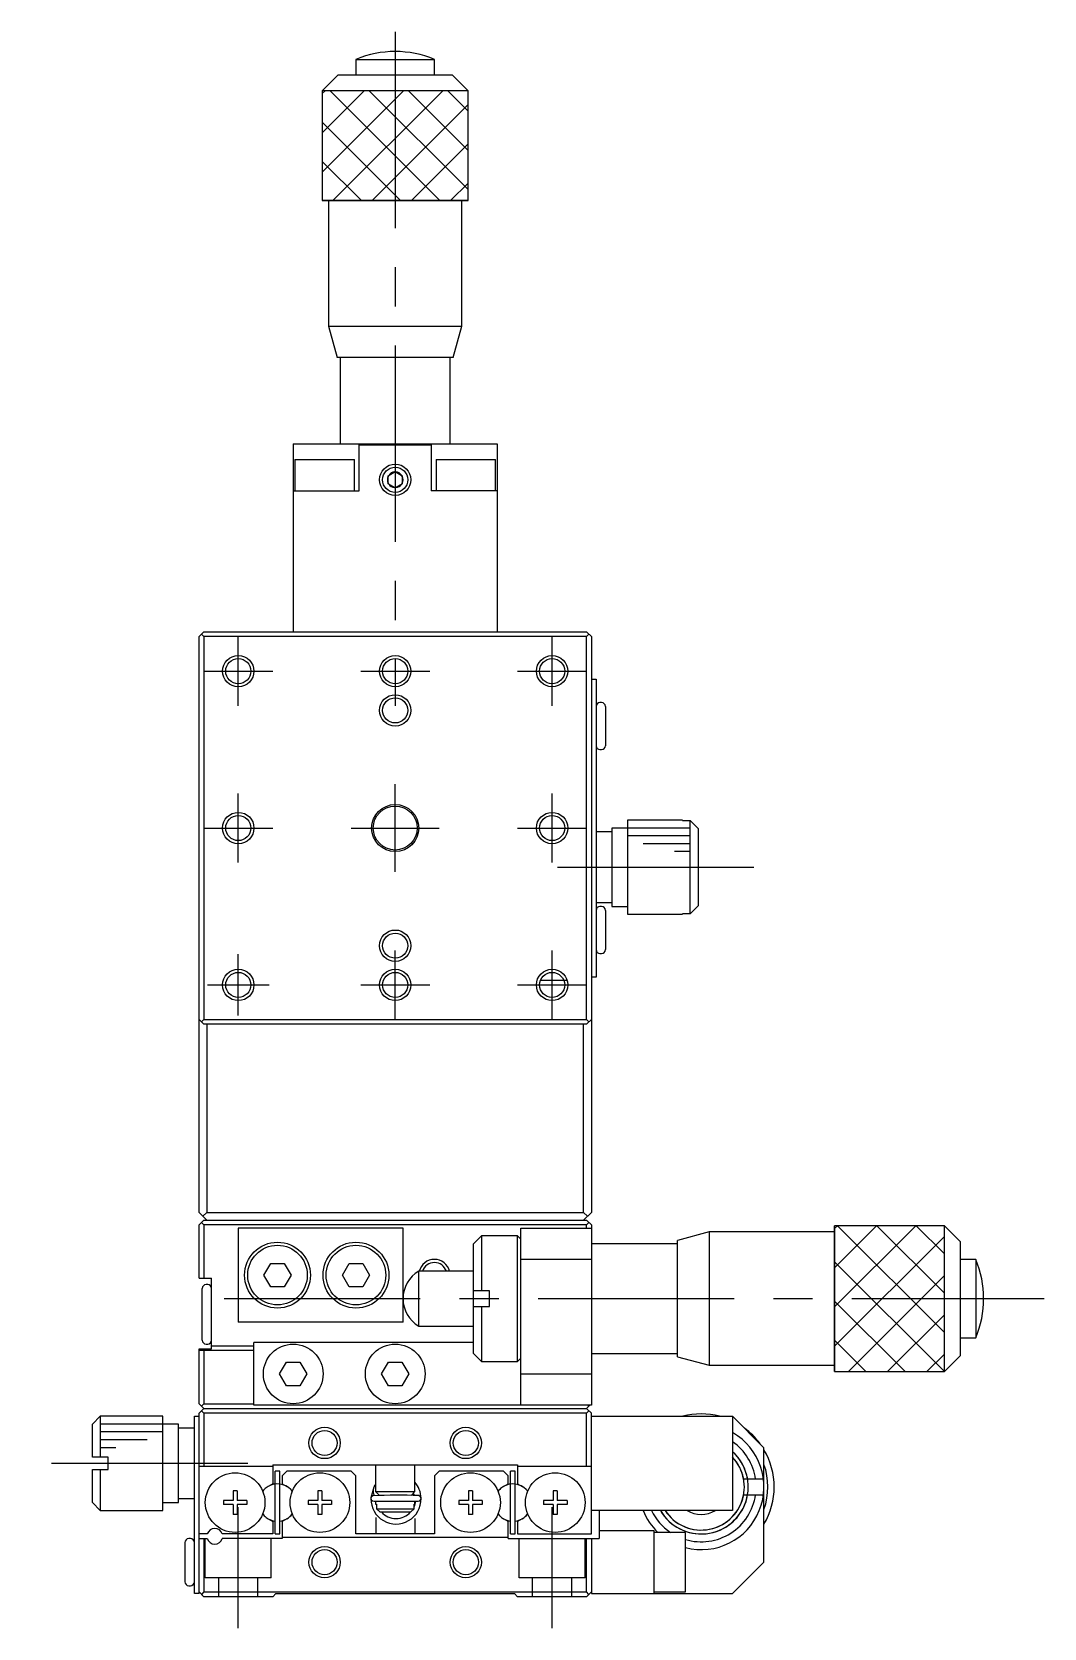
# Model space of a CAD drawing. Extents: x -159 to 316, y 49 to 421.
# Drawn here: x 20.1 to 84.6, y 78.4 to 180.2 of the extents above; entities that cross this region are included whole.
import ezdxf

# ---------------------------------------------------------------- set-up
doc = ezdxf.new("R2010")
doc.units = 0
doc.header["$LTSCALE"] = 10
doc.linetypes.add('CENTER', pattern=[2, 1.25, -0.25, 0.25, -0.25])
doc.linetypes.add('DASHED', pattern=[3.5, 2, -1.5])
doc.layers.get('0').update_dxf_attribs({"linetype": 'CONTINUOUS'})
doc.layers.add('CENTER', color=1, linetype='CENTER')

msp = doc.modelspace()

# ---------------------------------------------------------------- linework, layer by layer
at = {"color": 7, "linetype": 'CONTINUOUS'}
for p, q in [((40.730626, 178.4212), (45.730626, 178.4212)), ((40.730626, 178.4212), (40.730626, 177.4212)), ((45.730626, 177.4212), (45.730626, 178.4212)), ((39.580626, 177.4212), (38.580626, 176.4212)), ((46.880626, 177.4212), (39.580626, 177.4212)), ((47.880626, 176.4212), (46.880626, 177.4212)), ((47.880626, 176.4212), (38.580626, 176.4212)), ((38.580626, 176.4212), (38.580626, 169.4212)), ((47.880626, 169.4212), (47.880626, 176.4212)), ((47.880626, 169.4212), (38.580626, 169.4212)), ((38.980626, 169.4212), (38.980626, 161.4212)), ((47.480626, 161.4212), (47.480626, 169.4212)), ((38.980626, 161.4212), (39.530626, 159.4212)), ((38.980626, 161.4212), (47.480626, 161.4212)), ((46.930626, 159.4212), (47.480626, 161.4212)), ((46.930626, 159.4212), (39.530626, 159.4212)), ((39.730626, 159.4212), (39.730626, 153.9212)), ((46.730626, 153.9212), (46.730626, 159.4212)), ((36.730626, 153.9212), (49.730626, 153.9212)), ((36.730626, 153.9212), (36.730626, 141.9212)), ((40.930626, 150.9212), (40.930626, 153.9212)), ((45.530626, 153.8212), (40.930626, 153.8212)), ((45.530626, 153.9212), (45.530626, 150.9212)), ((49.730626, 153.9212), (49.730626, 141.9212)), ((36.830626, 152.9212), (36.830626, 150.9212)), ((36.830626, 152.9212), (40.630548, 152.9212)), ((40.630626, 150.9212), (40.630626, 152.9212)), ((45.830626, 152.9212), (45.830626, 150.9212)), ((45.830626, 152.9212), (49.630548, 152.9212)), ((49.630626, 150.9212), (49.630626, 152.9212)), ((42.780626, 151.881008), (43.230626, 152.140815)), ((42.780626, 151.361393), (42.780626, 151.881008)), ((43.230626, 152.140815), (43.680626, 151.881008)), ((43.680626, 151.881008), (43.680626, 151.361393)), ((36.730626, 150.9212), (40.930626, 150.9212)), ((43.230626, 151.101586), (42.780626, 151.361392)), ((43.680626, 151.361392), (43.230626, 151.101586)), ((49.730626, 150.9212), (45.530626, 150.9212)), ((31.030626, 141.9212), (30.730626, 141.6212)), ((30.730626, 104.9212), (30.730626, 141.6212)), ((31.030626, 141.6212), (30.880626, 141.7712)), ((31.030626, 141.9212), (55.430626, 141.9212)), ((31.030626, 141.6212), (31.030626, 117.2212)), ((55.430626, 141.6212), (31.030626, 141.6212)), ((55.730626, 141.6212), (55.430626, 141.9212)), ((55.430626, 141.6212), (55.580626, 141.7712)), ((55.430626, 117.2212), (55.430626, 141.6212)), ((55.730626, 141.6212), (55.730626, 104.9212)), ((55.730626, 138.9212), (56.030626, 138.9212)), ((56.030626, 138.9212), (56.030626, 119.9212)), ((56.380626, 137.4212), (56.280626, 137.4212)), ((56.630626, 137.1712), (56.630626, 134.6712)), ((56.280626, 134.4212), (56.380626, 134.4212)), ((58.030626, 129.4212), (57.030626, 129.4212)), ((57.030626, 129.4212), (57.030626, 124.4212)), ((61.530626, 129.9212), (58.030626, 129.9212)), ((58.030626, 129.9212), (58.030626, 123.9212)), ((61.530626, 129.9212), (61.530626, 129.894414)), ((61.530626, 129.894414), (62.030626, 129.894414)), ((62.030626, 129.894414), (62.530626, 129.388993)), ((62.030626, 123.947987), (62.030626, 129.894414)), ((62.530626, 129.388993), (62.530626, 124.453408)), ((57.030626, 129.1712), (56.030626, 129.1712)), ((56.030626, 124.6712), (57.030626, 124.6712)), ((56.380626, 124.4212), (56.280626, 124.4212)), ((56.630626, 124.1712), (56.630626, 121.6712)), ((57.030626, 124.4212), (58.030626, 124.4212)), ((62.530626, 124.453408), (62.030626, 123.947987)), ((58.030626, 123.9212), (61.530626, 123.9212)), ((62.030626, 123.947987), (61.530626, 123.947987)), ((61.530626, 123.947987), (61.530626, 123.9212)), ((56.280626, 121.4212), (56.380626, 121.4212)), ((52.489006, 119.7212), (54.184565, 119.7212)), ((56.030626, 119.9212), (55.730626, 119.9212)), ((30.730626, 117.2212), (31.030626, 116.9212)), ((30.880626, 117.0712), (31.030626, 117.2212)), ((31.030626, 117.2212), (55.430626, 117.2212)), ((55.580626, 117.0712), (55.430626, 117.2212)), ((55.430626, 116.9212), (55.730626, 117.2212)), ((55.430626, 116.9212), (31.030626, 116.9212)), ((31.230626, 116.9212), (31.230626, 104.9212)), ((55.230626, 104.9212), (55.230626, 116.9212)), ((31.230626, 104.4212), (30.730626, 104.9212)), ((30.980626, 104.6712), (31.230626, 104.9212)), ((31.230626, 104.9212), (55.230626, 104.9212)), ((55.230626, 104.9212), (55.480626, 104.6712)), ((55.730626, 104.9212), (55.230626, 104.4212)), ((31.030626, 104.4212), (30.730626, 104.1212)), ((30.730626, 100.7212), (30.730626, 104.1212)), ((30.880626, 104.2712), (31.030626, 104.1212)), ((31.030626, 104.4212), (55.430626, 104.4212)), ((31.030626, 104.1212), (31.030626, 100.7212)), ((55.430626, 104.1212), (31.030626, 104.1212)), ((33.230626, 103.9212), (33.230626, 97.9212)), ((43.730626, 103.9212), (33.230626, 103.9212)), ((43.730626, 97.9212), (43.730626, 103.9212)), ((51.230626, 103.9212), (55.730626, 103.9212)), ((51.230626, 92.6212), (51.230626, 103.9212)), ((55.430626, 104.4212), (55.730626, 104.1212)), ((55.430626, 104.1212), (55.580626, 104.2712)), ((55.430626, 103.9212), (55.430626, 104.1212)), ((55.730626, 104.1212), (55.730626, 92.6212)), ((71.230626, 94.7712), (71.230626, 104.0712)), ((78.230626, 104.0712), (71.230626, 104.0712)), ((79.230626, 103.0712), (78.230626, 104.0712)), ((78.230626, 94.7712), (78.230626, 104.0712)), ((48.730626, 103.4212), (48.230626, 102.9212)), ((48.230626, 95.9212), (48.230626, 102.9212)), ((48.730626, 103.4212), (48.730626, 99.9212)), ((51.030626, 103.4212), (48.730626, 103.4212)), ((51.230626, 103.2212), (51.030626, 103.4212)), ((51.030626, 95.4212), (51.030626, 103.4212)), ((61.230626, 102.9212), (55.730626, 102.9212)), ((63.230626, 103.6712), (61.230626, 103.1212)), ((61.230626, 95.7212), (61.230626, 103.1212)), ((63.230626, 103.6712), (63.230626, 95.1712)), ((71.230626, 103.6712), (63.230626, 103.6712)), ((79.230626, 103.0712), (79.230626, 95.7712)), ((55.730626, 101.9212), (51.230626, 101.9212)), ((80.230626, 101.9212), (79.230626, 101.9212)), ((80.230626, 101.9212), (80.230626, 96.9212)), ((34.864601, 100.9212), (35.297613, 101.6712)), ((35.297613, 100.1712), (34.864601, 100.9212)), ((35.297613, 101.6712), (36.163639, 101.6712)), ((36.163639, 101.6712), (36.596651, 100.9212)), ((36.596651, 100.9212), (36.163639, 100.1712)), ((39.864601, 100.9212), (40.297613, 101.6712)), ((40.297613, 100.1712), (39.864601, 100.9212)), ((40.297613, 101.6712), (41.163639, 101.6712)), ((41.163639, 101.6712), (41.596651, 100.9212)), ((41.596651, 100.9212), (41.163639, 100.1712)), ((48.230626, 101.1712), (44.730626, 101.1712)), ((44.730626, 97.6712), (44.730626, 101.1712)), ((30.730626, 100.7212), (31.530626, 100.7212)), ((30.930626, 96.7712), (30.930626, 100.0712)), ((31.280626, 100.3212), (31.180626, 100.3212)), ((31.530626, 96.2212), (31.530626, 100.7212)), ((36.163639, 100.1712), (35.297613, 100.1712)), ((41.163639, 100.1712), (40.297613, 100.1712)), ((49.230626, 99.9212), (48.230626, 99.9212)), ((49.230626, 98.9212), (49.230626, 99.9212)), ((48.230626, 98.9212), (49.230626, 98.9212)), ((48.730626, 98.9212), (48.730626, 95.4212)), ((43.730626, 97.9212), (33.230626, 97.9212)), ((44.730626, 97.6712), (48.230626, 97.6712)), ((79.230626, 96.9212), (80.230626, 96.9212)), ((30.730626, 96.2212), (31.530626, 96.2212)), ((30.730626, 92.7212), (30.730626, 96.2212)), ((34.230626, 96.1212), (30.730626, 96.1212)), ((31.030626, 96.1212), (31.030626, 92.7212)), ((31.180626, 96.5212), (31.280626, 96.5212)), ((31.530626, 96.4212), (34.230626, 96.4212)), ((34.230626, 92.6212), (34.230626, 96.6212)), ((48.230626, 96.6212), (34.230626, 96.6212)), ((48.230626, 95.9212), (48.730626, 95.4212)), ((55.730626, 95.9212), (61.230626, 95.9212)), ((61.230626, 95.7212), (63.230626, 95.1712)), ((78.230626, 94.7712), (79.230626, 95.7712)), ((35.864601, 94.6212), (36.297613, 95.3712)), ((36.297613, 95.3712), (37.163639, 95.3712)), ((37.163639, 95.3712), (37.596651, 94.6212)), ((42.364601, 94.6212), (42.797613, 95.3712)), ((42.797613, 95.3712), (43.663639, 95.3712)), ((43.663639, 95.3712), (44.096651, 94.6212)), ((48.730626, 95.4212), (51.030626, 95.4212)), ((51.030626, 95.4212), (51.230626, 95.6212)), ((63.230626, 95.1712), (71.230626, 95.1712)), ((71.230626, 94.7712), (78.230626, 94.7712)), ((36.297613, 93.8712), (35.864601, 94.6212)), ((37.163639, 93.8712), (36.297613, 93.8712)), ((37.596651, 94.6212), (37.163639, 93.8712)), ((42.797613, 93.8712), (42.364601, 94.6212)), ((43.663639, 93.8712), (42.797613, 93.8712)), ((44.096651, 94.6212), (43.663639, 93.8712)), ((51.230626, 94.6212), (55.730626, 94.6212)), ((31.030626, 92.4212), (30.730626, 92.7212)), ((31.030626, 92.7212), (30.880626, 92.5712)), ((31.030626, 92.7212), (34.230626, 92.7212)), ((55.730626, 92.6212), (34.230626, 92.6212)), ((55.630626, 92.6212), (55.430626, 92.4212)), ((55.580626, 92.5712), (55.530626, 92.6212)), ((24.430626, 91.9212), (23.930626, 91.4212)), ((24.430626, 91.9212), (24.430626, 89.3212)), ((28.430626, 91.9212), (24.430626, 91.9212)), ((28.430626, 85.9212), (28.430626, 91.9212)), ((30.430626, 91.9212), (30.730626, 91.9212)), ((30.430626, 80.6212), (30.430626, 91.9212)), ((31.030626, 92.4212), (30.730626, 92.1212)), ((30.730626, 80.6212), (30.730626, 92.1212)), ((30.880626, 92.2712), (31.030626, 92.1212)), ((31.030626, 92.4212), (55.430626, 92.4212)), ((31.030626, 92.1212), (31.030626, 88.7212)), ((55.430626, 92.1212), (31.030626, 92.1212)), ((55.430626, 92.4212), (55.730626, 92.1212)), ((55.430626, 92.1212), (55.580626, 92.2712)), ((55.430626, 88.7212), (55.430626, 92.1212)), ((55.730626, 84.4212), (55.730626, 92.1212)), ((55.730626, 91.9212), (64.730626, 91.9212)), ((66.730626, 89.9212), (64.730626, 91.9212)), ((64.730626, 91.9212), (64.730626, 85.9212)), ((23.930626, 89.3212), (23.930626, 91.4212)), ((29.430626, 91.4212), (28.430626, 91.4212)), ((29.430626, 86.4212), (29.430626, 91.4212)), ((30.430626, 91.1712), (29.430626, 91.1712)), ((66.730626, 82.6212), (66.730626, 89.9212)), ((24.930626, 89.3212), (23.930626, 89.3212)), ((24.930626, 88.5212), (24.930626, 89.3212)), ((35.430626, 88.7212), (30.730626, 88.7212)), ((35.430626, 88.8212), (35.430626, 87.622666)), ((35.430626, 88.8212), (51.030626, 88.8212)), ((41.980626, 88.8212), (41.980626, 87.1212)), ((44.480626, 87.1212), (44.480626, 88.8212)), ((51.030626, 88.8212), (51.030626, 87.622666)), ((55.730626, 88.7212), (51.030626, 88.7212)), ((23.930626, 86.4212), (23.930626, 88.5212)), ((23.930626, 88.5212), (24.930626, 88.5212)), ((24.430626, 88.5212), (24.430626, 85.9212)), ((35.430626, 87.622666), (35.135376, 87.452204)), ((35.580626, 84.4212), (35.580626, 88.4212)), ((35.880626, 88.4212), (35.580626, 88.4212)), ((35.880626, 84.4212), (35.880626, 88.4212)), ((36.330626, 88.4212), (36.030626, 88.1212)), ((36.030626, 88.1212), (36.030626, 87.622666)), ((36.030626, 87.622666), (36.325876, 87.452204)), ((40.430626, 88.4212), (36.330626, 88.4212)), ((40.730626, 88.1212), (40.430626, 88.4212)), ((40.730626, 84.4212), (40.730626, 88.1212)), ((41.938769, 87.521246), (41.870668, 87.406045)), ((41.929238, 87.521277), (41.912882, 87.494156)), ((41.928961, 87.520333), (41.929149, 87.521118)), ((41.929149, 87.521118), (41.929638, 87.521713)), ((41.929638, 87.521713), (41.930426, 87.522116)), ((41.930426, 87.522116), (41.931513, 87.522326)), ((41.931513, 87.522326), (41.932896, 87.522342)), ((41.932896, 87.522342), (41.934572, 87.522165)), ((41.934572, 87.522165), (41.936538, 87.521795)), ((41.935515, 87.525262), (41.980602, 87.51367)), ((41.936538, 87.521795), (41.93879, 87.521234)), ((41.980607, 87.582427), (41.938769, 87.521246)), ((41.93879, 87.521234), (41.942338, 87.520151)), ((41.942338, 87.520151), (41.946402, 87.518713)), ((41.946402, 87.518713), (41.950967, 87.516925)), ((41.950967, 87.516925), (41.956015, 87.514793)), ((41.956015, 87.514793), (41.961527, 87.512325)), ((41.961527, 87.512325), (41.967482, 87.509532)), ((41.967482, 87.509532), (41.973856, 87.506424)), ((41.973856, 87.506424), (41.980626, 87.503013)), ((46.030626, 88.4212), (45.730626, 88.1212)), ((45.730626, 88.1212), (45.730626, 84.4212)), ((50.130626, 88.4212), (46.030626, 88.4212)), ((50.430626, 88.1212), (50.130626, 88.4212)), ((50.135376, 87.452204), (50.430626, 87.622666)), ((50.430626, 87.622666), (50.430626, 88.1212)), ((50.580626, 84.4212), (50.580626, 88.4212)), ((50.880626, 88.4212), (50.580626, 88.4212)), ((50.880626, 84.4212), (50.880626, 88.4212)), ((51.030626, 87.622666), (51.325876, 87.452204)), ((66.699253, 87.9212), (65.434789, 87.9212)), ((29.430626, 86.6712), (30.430626, 86.6712)), ((32.280626, 86.5462), (32.280626, 86.2962)), ((32.905626, 86.5462), (32.280626, 86.5462)), ((33.155626, 87.1712), (32.905626, 87.1712)), ((32.905626, 87.1712), (32.905626, 86.5462)), ((33.155626, 87.1712), (33.155626, 86.5462)), ((33.780626, 86.5462), (33.155626, 86.5462)), ((33.780626, 86.5462), (33.780626, 86.2962)), ((37.680626, 86.5462), (37.680626, 86.2962)), ((38.305626, 86.5462), (37.680626, 86.5462)), ((38.555626, 87.1712), (38.305626, 87.1712)), ((38.305626, 87.1712), (38.305626, 86.5462)), ((38.555626, 87.1712), (38.555626, 86.5462)), ((39.180626, 86.5462), (38.555626, 86.5462)), ((39.180626, 86.5462), (39.180626, 86.2962)), ((41.717065, 86.79776), (41.680297, 86.700955)), ((41.680297, 86.700955), (41.703629, 86.601779)), ((41.870668, 87.406045), (41.681891, 86.716389)), ((41.703629, 86.601779), (41.777181, 86.532611)), ((41.800074, 86.85664), (41.717065, 86.79776)), ((41.777181, 86.532611), (41.900378, 86.508235)), ((41.826304, 87.208912), (41.824799, 87.17557)), ((41.824799, 87.17557), (41.82496, 87.142195)), ((41.82496, 87.142195), (41.826785, 87.108869)), ((41.829471, 87.242139), (41.826304, 87.208912)), ((41.826785, 87.108869), (41.83027, 87.075673)), ((41.834292, 87.275169), (41.829471, 87.242139)), ((41.83027, 87.075673), (41.835407, 87.04269)), ((41.840755, 87.307921), (41.834292, 87.275169)), ((41.835407, 87.04269), (41.842184, 87.01)), ((41.848845, 87.340315), (41.840755, 87.307921)), ((41.842184, 87.01), (41.850583, 86.977683)), ((41.858543, 87.372271), (41.848845, 87.340315)), ((41.850583, 86.977683), (41.860585, 86.945819)), ((41.869825, 87.40371), (41.858543, 87.372271)), ((41.860585, 86.945819), (41.872164, 86.914486)), ((41.882664, 87.434555), (41.869825, 87.40371)), ((41.872164, 86.914486), (41.885294, 86.883762)), ((41.897028, 87.464729), (41.882664, 87.434555)), ((41.885294, 86.883762), (41.891427, 86.870718)), ((41.890116, 86.519581), (44.66977, 86.519581)), ((41.912882, 87.494156), (41.897028, 87.464729)), ((41.900378, 86.508235), (41.980391, 86.504489)), ((41.980626, 87.1212), (44.480626, 87.1212)), ((41.980626, 87.1212), (42.220354, 86.881473)), ((41.984465, 86.525039), (41.980626, 86.5212)), ((41.980626, 86.5212), (41.980626, 86.3212)), ((41.980626, 86.5212), (44.480626, 86.5212)), ((44.242596, 86.88317), (44.480626, 87.1212)), ((44.369781, 87.010348), (44.383704, 86.880579)), ((44.385328, 87.025781), (44.45104, 86.879144)), ((44.480626, 86.5212), (44.473497, 86.528329)), ((44.480626, 86.3212), (44.480626, 86.5212)), ((44.480789, 86.501366), (44.591059, 86.504935)), ((44.520766, 86.502501), (44.484588, 86.322834)), ((44.591059, 86.504935), (44.694737, 86.510805)), ((44.694737, 86.510805), (44.793893, 86.538746)), ((44.827293, 86.815163), (44.735703, 86.863209)), ((44.793893, 86.538746), (44.864131, 86.617028)), ((44.876997, 86.721834), (44.827293, 86.815163)), ((44.864131, 86.617028), (44.876997, 86.721834)), ((47.280626, 86.5462), (47.280626, 86.2962)), ((47.905626, 86.5462), (47.280626, 86.5462)), ((48.155626, 87.1712), (47.905626, 87.1712)), ((47.905626, 87.1712), (47.905626, 86.5462)), ((48.155626, 87.1712), (48.155626, 86.5462)), ((48.780626, 86.5462), (48.155626, 86.5462)), ((48.780626, 86.5462), (48.780626, 86.2962)), ((52.680626, 86.5462), (52.680626, 86.2962)), ((53.305626, 86.5462), (52.680626, 86.5462)), ((53.555626, 87.1712), (53.305626, 87.1712)), ((53.305626, 87.1712), (53.305626, 86.5462)), ((53.555626, 87.1712), (53.555626, 86.5462)), ((54.180626, 86.5462), (53.555626, 86.5462)), ((54.180626, 86.5462), (54.180626, 86.2962)), ((65.434789, 86.9212), (66.699253, 86.9212)), ((23.930626, 86.4212), (24.430626, 85.9212)), ((24.430626, 85.9212), (28.430626, 85.9212)), ((28.430626, 86.4212), (29.430626, 86.4212)), ((32.905626, 86.2962), (32.280626, 86.2962)), ((32.905626, 86.2962), (32.905626, 85.6712)), ((33.155626, 85.6712), (32.905626, 85.6712)), ((33.155626, 86.2962), (33.155626, 85.6712)), ((33.780626, 86.2962), (33.155626, 86.2962)), ((38.305626, 86.2962), (37.680626, 86.2962)), ((38.305626, 86.2962), (38.305626, 85.6712)), ((38.555626, 85.6712), (38.305626, 85.6712)), ((38.555626, 86.2962), (38.555626, 85.6712)), ((39.180626, 86.2962), (38.555626, 86.2962)), ((41.980626, 86.3212), (42.030626, 86.3212)), ((42.000626, 85.475434), (42.000626, 84.4212)), ((42.030626, 86.3212), (42.030626, 86.0212)), ((42.030626, 86.0212), (44.430626, 86.0212)), ((42.030626, 86.0212), (42.240677, 85.8212)), ((42.240677, 85.8212), (44.220576, 85.8212)), ((44.220576, 85.8212), (44.430626, 86.0212)), ((44.430626, 86.0212), (44.430626, 86.3212)), ((44.430626, 86.3212), (44.480626, 86.3212)), ((44.430626, 86.2491), (44.443405, 86.241474)), ((44.437341, 86.184485), (44.430626, 86.1912)), ((44.484588, 86.322834), (44.430861, 86.168847)), ((44.430897, 86.198529), (44.443181, 86.198824)), ((44.443405, 86.241474), (44.456764, 86.235308)), ((44.480755, 86.384908), (44.504447, 86.404643)), ((47.905626, 86.2962), (47.280626, 86.2962)), ((47.905626, 86.2962), (47.905626, 85.6712)), ((48.155626, 85.6712), (47.905626, 85.6712)), ((48.155626, 86.2962), (48.155626, 85.6712)), ((48.780626, 86.2962), (48.155626, 86.2962)), ((53.305626, 86.2962), (52.680626, 86.2962)), ((53.305626, 86.2962), (53.305626, 85.6712)), ((53.555626, 85.6712), (53.305626, 85.6712)), ((53.555626, 86.2962), (53.555626, 85.6712)), ((54.180626, 86.2962), (53.555626, 86.2962)), ((64.730626, 85.9212), (55.730626, 85.9212)), ((56.230626, 85.9212), (56.230626, 84.1212)), ((35.135376, 85.390197), (35.430626, 85.219734)), ((35.430626, 85.219734), (35.430626, 84.4212)), ((36.325876, 85.390197), (36.030626, 85.219734)), ((36.030626, 85.219734), (36.030626, 84.1212)), ((44.500626, 84.4212), (44.500626, 85.406414)), ((50.430626, 85.219734), (50.135376, 85.390197)), ((50.430626, 84.1212), (50.430626, 85.219734)), ((51.325876, 85.390197), (51.030626, 85.219734)), ((51.030626, 85.219734), (51.030626, 84.4212)), ((59.730626, 84.6212), (56.230626, 84.6212)), ((59.730626, 80.6212), (59.730626, 84.6212)), ((61.730626, 84.5212), (59.730626, 84.5212)), ((61.730626, 80.7212), (61.730626, 84.5212)), ((29.830626, 83.8712), (29.830626, 81.3712)), ((30.180626, 84.1212), (30.080626, 84.1212)), ((31.253656, 84.4212), (30.730626, 84.4212)), ((30.730626, 84.1212), (31.253656, 84.1212)), ((31.030626, 84.1212), (31.030626, 80.7212)), ((35.430626, 84.4212), (32.207596, 84.4212)), ((36.030626, 84.1212), (32.207596, 84.1212)), ((35.580626, 84.4212), (35.880626, 84.4212)), ((36.030626, 84.2212), (50.430626, 84.2212)), ((45.730626, 84.4212), (40.730626, 84.4212)), ((50.430626, 84.1212), (56.230626, 84.1212)), ((50.580626, 84.4212), (50.880626, 84.4212)), ((51.030626, 84.4212), (55.730626, 84.4212)), ((55.430626, 80.7212), (55.430626, 84.1212)), ((55.730626, 84.1212), (55.730626, 80.6212)), ((64.730626, 80.6212), (66.730626, 82.6212)), ((30.080626, 81.1212), (30.180626, 81.1212)), ((30.730626, 80.6212), (30.430626, 80.6212)), ((31.030626, 80.4212), (30.730626, 80.7212)), ((31.030626, 80.7212), (30.880626, 80.5712)), ((31.030626, 80.7212), (55.430626, 80.7212)), ((35.430626, 80.4212), (31.030626, 80.4212)), ((35.430626, 80.4212), (35.630626, 80.6212)), ((35.630626, 80.6212), (50.830626, 80.6212)), ((50.830626, 80.6212), (51.030626, 80.4212)), ((55.430626, 80.4212), (51.030626, 80.4212)), ((55.580626, 80.5712), (55.430626, 80.7212)), ((55.430626, 80.4212), (55.730626, 80.7212)), ((55.730626, 80.6212), (64.730626, 80.6212)), ((59.730626, 80.7212), (61.730626, 80.7212))]:
    msp.add_line(p, q, dxfattribs=at)
at = {"color": 3, "linetype": 'CONTINUOUS'}
for p, q in [((38.580626, 176.240052), (38.761775, 176.4212)), ((38.580626, 173.740052), (41.261775, 176.4212)), ((38.580626, 171.240052), (43.761775, 176.4212)), ((39.076973, 176.4212), (46.076973, 169.4212)), ((39.261775, 169.4212), (46.261775, 176.4212)), ((41.576973, 176.4212), (47.880626, 170.117548)), ((44.076973, 176.4212), (47.880626, 172.617548)), ((46.576973, 176.4212), (47.880626, 175.117548)), ((41.761775, 169.4212), (47.880626, 175.540052)), ((38.580626, 174.417548), (43.576973, 169.4212)), ((44.261775, 169.4212), (47.880626, 173.040052)), ((38.580626, 171.917548), (41.076973, 169.4212)), ((46.761775, 169.4212), (47.880626, 170.540052)), ((62.030626, 129.4212), (58.030626, 129.4212)), ((62.030626, 128.9212), (58.030626, 128.9212)), ((62.030626, 128.4212), (59.030626, 128.4212)), ((62.030626, 127.9212), (61.030626, 127.9212)), ((71.230626, 103.890052), (71.411775, 104.0712)), ((71.230626, 101.390052), (73.911775, 104.0712)), ((71.230626, 98.890052), (76.411775, 104.0712)), ((71.426973, 104.0712), (78.230626, 97.267548)), ((73.926973, 104.0712), (78.230626, 99.767548)), ((76.426973, 104.0712), (78.230626, 102.267548)), ((71.230626, 96.390052), (78.230626, 103.390052)), ((71.230626, 101.767548), (78.226973, 94.7712)), ((72.111775, 94.7712), (78.230626, 100.890052)), ((71.230626, 99.267548), (75.726973, 94.7712)), ((74.611775, 94.7712), (78.230626, 98.390052)), ((71.230626, 96.767548), (73.226973, 94.7712)), ((77.111775, 94.7712), (78.230626, 95.890052)), ((28.430626, 91.4212), (24.430626, 91.4212)), ((28.430626, 90.9212), (24.430626, 90.9212)), ((27.430626, 90.4212), (24.430626, 90.4212)), ((25.430626, 89.9212), (24.430626, 89.9212))]:
    msp.add_line(p, q, dxfattribs=at)
at = {"color": 3, "linetype": 'DASHED'}
for p, q in [((38.580626, 176.4212), (38.580626, 169.4212)), ((47.880626, 176.4212), (38.580626, 176.4212)), ((47.880626, 169.4212), (47.880626, 176.4212)), ((38.580626, 169.4212), (47.880626, 169.4212)), ((78.230626, 104.0712), (71.230626, 104.0712)), ((71.230626, 104.0712), (71.230626, 94.7712)), ((78.230626, 94.7712), (78.230626, 104.0712)), ((71.230626, 94.7712), (78.230626, 94.7712)), ((33.230626, 78.4212), (33.230626, 86.1212)), ((53.230626, 78.4212), (53.230626, 86.1212)), ((31.130626, 81.6212), (31.130626, 84.1212)), ((35.330626, 81.6212), (35.330626, 84.1212)), ((51.130626, 81.6212), (51.130626, 84.1212)), ((55.330626, 81.6212), (55.330626, 84.1212)), ((35.330626, 81.6212), (31.130626, 81.6212)), ((31.980626, 80.4212), (31.980626, 81.6212)), ((34.480626, 80.4212), (34.480626, 81.6212)), ((55.330626, 81.6212), (51.130626, 81.6212)), ((51.980626, 80.4212), (51.980626, 81.6212)), ((54.480626, 80.4212), (54.480626, 81.6212))]:
    msp.add_line(p, q, dxfattribs=at)
at = {"color": 3, "linetype": 'CONTINUOUS'}
for centre in [(43.230626, 151.6212), (33.230626, 139.4212), (43.230626, 139.4212), (53.230626, 139.4212), (43.230626, 136.9212), (33.230626, 129.4212), (53.230626, 129.4212), (43.230626, 121.9212), (33.230626, 119.4212), (43.230626, 119.4212), (53.230626, 119.4212), (38.730626, 90.2212), (47.730626, 90.2212), (38.730626, 82.6212), (47.730626, 82.6212)]:
    msp.add_circle(centre, 1, dxfattribs=at)
at = {"color": 7, "linetype": 'CONTINUOUS'}
for centre, radius in [((43.230626, 151.6212), 0.8), ((33.230626, 139.4212), 0.8), ((43.230626, 139.4212), 0.8), ((53.230626, 139.4212), 0.8), ((43.230626, 136.9212), 0.8), ((43.230626, 129.4212), 1.5), ((43.230626, 129.4212), 1.4), ((33.230626, 129.4212), 0.8), ((53.230626, 129.4212), 0.8), ((43.230626, 121.9212), 0.8), ((33.230626, 119.4212), 0.8), ((43.230626, 119.4212), 0.8), ((53.230626, 119.4212), 0.8), ((35.730626, 100.9212), 2.1), ((35.730626, 100.9212), 1.9), ((40.730626, 100.9212), 2.1), ((40.730626, 100.9212), 1.9), ((36.730626, 94.6212), 1.9), ((43.230626, 94.6212), 1.9), ((38.730626, 90.2212), 0.8), ((47.730626, 90.2212), 0.8), ((33.030626, 86.4212), 1.9), ((38.430626, 86.4212), 1.9), ((48.030626, 86.4212), 1.9), ((53.430626, 86.4212), 1.9), ((38.730626, 82.6212), 0.8), ((47.730626, 82.6212), 0.8)]:
    msp.add_circle(centre, radius, dxfattribs=at)
for centre, radius, start, end in [((43.230626, 172.4212), 6.5, 67.380135, 112.619865), ((43.230626, 151.6212), 0.5, 154.158067, 205.841933), ((43.230626, 151.6212), 0.5, 94.158067, 145.841933), ((43.230626, 151.6212), 0.5, 34.158067, 85.841933), ((43.230626, 151.6212), 0.5, 334.158067, 25.841933), ((43.230626, 151.6212), 0.5, 214.158067, 265.841933), ((43.230626, 151.6212), 0.5, 274.158067, 325.841933), ((56.280626, 137.1712), 0.25, 90, 180), ((56.380626, 137.1712), 0.25, 0, 90), ((56.280626, 134.6712), 0.25, 180, 270), ((56.380626, 134.6712), 0.25, 270, 0), ((56.280626, 124.1712), 0.25, 90, 180), ((56.380626, 124.1712), 0.25, 0, 90), ((56.280626, 121.6712), 0.25, 180, 270), ((56.380626, 121.6712), 0.25, 270, 0), ((74.230626, 99.4212), 6.5, 337.380135, 22.619865), ((45.761876, 99.4212), 2.03125, 120.510237, 239.489763), ((45.730626, 100.9212), 0.8, 18.209957, 161.790043), ((31.180626, 100.0712), 0.25, 90, 180), ((31.280626, 100.0712), 0.25, 0, 90), ((31.180626, 96.7712), 0.25, 180, 270), ((31.280626, 96.7712), 0.25, 270, 0), ((62.730626, 87.4212), 4.65, 75.407449, 104.592551), ((62.730626, 87.4212), 4, 255.522488, 60), ((62.730626, 87.4212), 4.65, 36.275393, 53.724607), ((62.730626, 87.4212), 3, 210, 48.189685), ((62.730626, 87.4212), 3.5, 8.213211, 55.150095), ((62.730626, 87.4212), 4.65, 329.340738, 30.659262), ((62.730626, 87.4212), 2.75, 10.475682, 43.341758), ((62.730626, 87.4212), 4.25, 340.250077, 19.749923), ((35.730625, 86.4212), 1.1905, 44.999966, 119.999958), ((43.287672, 86.660855), 1.591473, 1.97534, 41.422501), ((50.730625, 86.4212), 1.1905, 44.999966, 120), ((35.822766, 86.3302), 1.32, 135.034999, 141.739912), ((35.730625, 86.4212), 1.1905, 134.999966, 142.456922), ((35.730626, 86.4212), 1.1905, 120, 135), ((35.638486, 86.3302), 1.32, 38.260088, 44.965001), ((35.730625, 86.4212), 1.1905, 37.542976, 44.643568), ((43.279984, 86.654965), 1.599335, 179.436236, 0.629192), ((43.349074, 50.578659), 36.311036, 87.81148381, 92.44493507), ((50.822766, 86.3302), 1.32, 135.034999, 141.739912), ((50.730625, 86.4212), 1.1905, 134.999966, 142.456922), ((50.730626, 86.4212), 1.1905, 120, 135), ((50.638486, 86.3302), 1.32, 38.260088, 44.965001), ((50.730625, 86.4212), 1.1905, 37.542976, 44.643568), ((62.730626, 87.4212), 2.75, 213.055731, 349.524318), ((62.730626, 87.4212), 3.5, 253.39845, 351.786789), ((35.822766, 86.5122), 1.32, 218.260088, 224.965001), ((35.730625, 86.4212), 1.1905, 217.543078, 225.000034), ((35.730626, 86.4212), 1.1905, 225, 240), ((35.730625, 86.4212), 1.1905, 300.000042, 322.457024), ((35.638486, 86.5122), 1.32, 315.034999, 321.739912), ((43.278381, 86.654939), 1.250326, 221.833987, 318.168466), ((50.822766, 86.5122), 1.32, 218.260088, 224.965001), ((50.730625, 86.4212), 1.1905, 217.543078, 224.642946), ((50.730626, 86.4212), 1.1905, 225, 240), ((50.730625, 86.4212), 1.1905, 277.238411, 322.457024), ((50.638486, 86.5122), 1.32, 315.034999, 321.739912), ((62.730626, 87.4212), 4, 202.024313, 226.468848), ((62.730626, 87.4212), 3.5, 205.376934, 235.952268), ((62.730626, 87.4212), 1.75, 238.997281, 301.002719), ((31.730626, 84.2712), 0.5, 17.457603, 162.542397), ((35.730625, 86.4212), 1.1905, 240.000042, 262.761629), ((35.730625, 86.4212), 1.1905, 277.238411, 300), ((50.730625, 86.4212), 1.1905, 240.000042, 262.761643), ((30.080626, 83.8712), 0.25, 90, 180), ((30.180626, 83.8712), 0.25, 0, 90), ((31.730626, 84.2712), 0.5, 197.457603, 342.542397), ((30.080626, 81.3712), 0.25, 180, 270), ((30.180626, 81.3712), 0.25, 270, 0)]:
    msp.add_arc(centre, radius, start, end, dxfattribs=at)
at = {"color": 3, "linetype": 'CONTINUOUS'}
for centre, radius, start, end in [((45.730626, 100.9212), 1, 14.477512, 165.522488), ((62.730626, 87.4212), 3, 9.594068, 48.189685), ((62.730626, 87.4212), 3, 210, 350.405932)]:
    msp.add_arc(centre, radius, start, end, dxfattribs=at)
at = {"color": 9, "linetype": 'CONTINUOUS'}
msp.add_arc((62.730626, 87.4212), 2.75, 213.055731, 43.341758, dxfattribs=at)
at = {"layer": 'CENTER', "color": 1, "linetype": 'CENTER'}
for p, q in [((43.230626, 180.1712), (43.230626, 137.2212)), ((33.230626, 137.2212), (33.230626, 141.6212)), ((53.230626, 137.2212), (53.230626, 141.6212)), ((31.030626, 139.4212), (35.430626, 139.4212)), ((41.030626, 139.4212), (45.430626, 139.4212)), ((51.030626, 139.4212), (55.430626, 139.4212)), ((33.230626, 127.2212), (33.230626, 131.6212)), ((43.230626, 126.6212), (43.230626, 132.2212)), ((53.230626, 127.2212), (53.230626, 131.6212)), ((31.030626, 129.4212), (35.430626, 129.4212)), ((40.430626, 129.4212), (46.030626, 129.4212)), ((51.030626, 129.4212), (55.430626, 129.4212)), ((53.580626, 126.9212), (67.330626, 126.9212)), ((33.230626, 117.4612), (33.230626, 121.3812)), ((43.230626, 117.2212), (43.230626, 121.6212)), ((53.230626, 117.2212), (53.230626, 121.6212)), ((31.270626, 119.4212), (35.190626, 119.4212)), ((41.030626, 119.4212), (45.430626, 119.4212)), ((51.030626, 119.4212), (55.430626, 119.4212)), ((32.330626, 99.4212), (84.580626, 99.4212)), ((33.830626, 88.9212), (20.080626, 88.9212))]:
    msp.add_line(p, q, dxfattribs=at)

doc.saveas('drawing.dxf')
